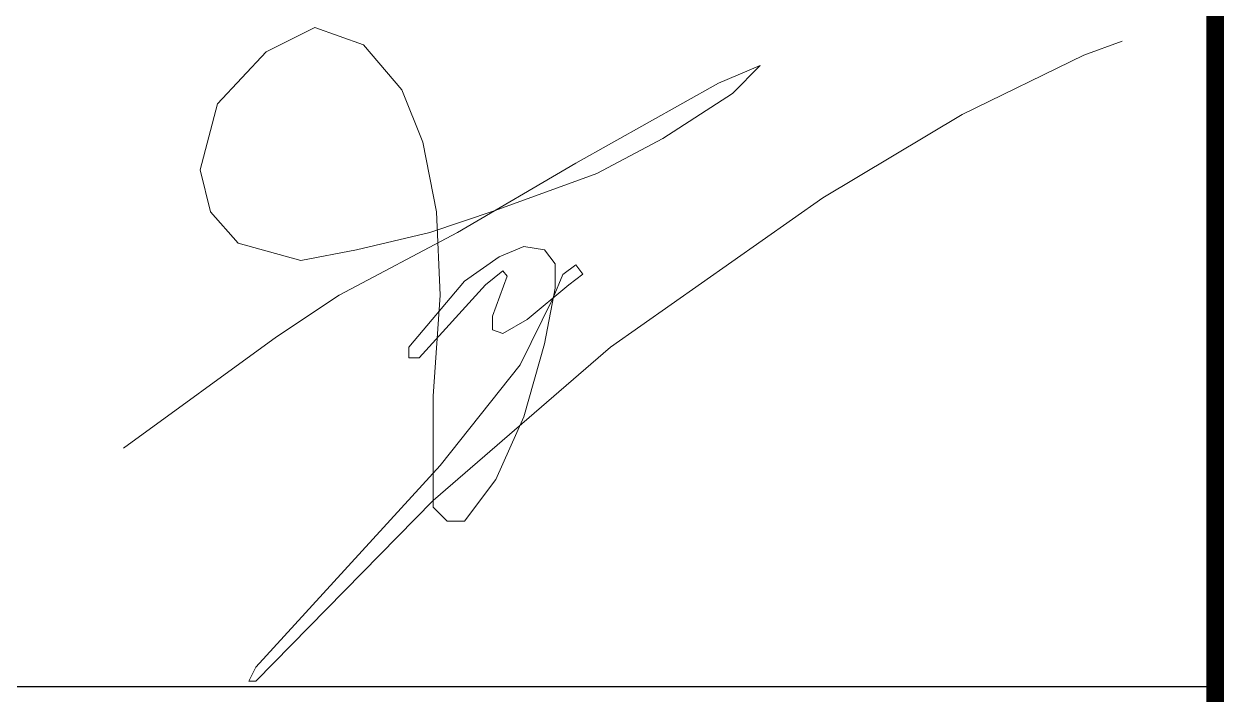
# Model space of a CAD drawing. Header units: millimetres. Extents: x 1336014 to 2939047, y -333549 to -60566.
# Drawn here: x 1395020.8 to 1395470.9, y -202950.2 to -202698.7 of the extents above; entities that cross this region are included whole.
import ezdxf

# ---------------------------------------------------------------- set-up
doc = ezdxf.new("R2010")
doc.units = ezdxf.units.MM
doc.header["$MEASUREMENT"] = 0
for name, color, linetype, lineweight in [('05.Text', 253, 'Continuous', 18), ('11.Khung bo', 32, 'Continuous', 50), ('12.Khung', 36, 'Continuous', 25)]:
    doc.layers.add(name, color=color, linetype=linetype, lineweight=lineweight)

# ---------------------------------------------------------------- blocks, each defined once
blk = doc.blocks.new('100')
at = {"layer": '05.Text'}
blk.add_lwpolyline([(1899574.6, -931481.9), (1899804.3, -931314.8), (1899898.3, -931252.2), (1900075.9, -931158.2), (1900253.4, -931053.8), (1900467.5, -930933.7), (1900530.1, -930907.6), (1900488.4, -930949.3), (1900383.9, -931017.2), (1900284.7, -931069.4), (1900132.2, -931125), (1900034.1, -931158.2), (1899924.4, -931184.3), (1899840.9, -931200), (1899746.9, -931173.9), (1899705.1, -931126.9), (1899689.5, -931064.2), (1899715.6, -930965), (1899788.7, -930886.7), (1899861.8, -930850.1), (1899934.9, -930876.2), (1899992.3, -930944.1), (1900023.6, -931022.4), (1900044.5, -931126.9), (1900049.8, -931252.2), (1900039.3, -931403.6), (1900039.3, -931508), (1900039.3, -931570.7), (1900060.2, -931591.6), (1900086.3, -931591.6), (1900133.3, -931528.9), (1900175.1, -931434.9), (1900206.4, -931325.3), (1900222.1, -931241.7), (1900222.1, -931205.2), (1900206.4, -931184.3), (1900175.1, -931179.1), (1900138.5, -931194.8), (1900086.3, -931231.3), (1900002.8, -931330.5), (1900002.8, -931346.2), (1900018.4, -931346.2), (1900117.6, -931236.5), (1900143.7, -931215.6), (1900150.4, -931223.9), (1900128.1, -931283.5), (1900128.1, -931304.4), (1900143.7, -931309.6), (1900180.3, -931288.7), (1900243, -931236.5), (1900263.8, -931220.9), (1900253.2, -931206.7), (1900234, -931221.1), (1900219.4, -931256.2), (1900169.8, -931356.6), (1900049.8, -931508), (1899773, -931810.9), (1899762.6, -931831.8), (1899773, -931831.8), (1900039.3, -931560.3), (1900305.6, -931330.5), (1900624.1, -931106), (1900833, -930980.7), (1901015.7, -930891.9), (1901073.2, -930871), (1901073.2, -930871)], dxfattribs=at)
at = {"layer": '11.Khung bo', "const_width": 26.7}
blk.add_lwpolyline([(1896212.6, -936839.9), (1901212.6, -936839.9), (1901212.6, -929840), (1896212.6, -929840)], close=True, dxfattribs=at)
blk.add_lwpolyline([(1896212.6, -936839.9), (1901212.6, -936839.9), (1901212.6, -929840), (1896212.6, -929840)], close=True, dxfattribs=at)
blk.add_lwpolyline([(1896212.6, -936839.9), (1901212.6, -936839.9), (1901212.6, -929840), (1896212.6, -929840)], close=True, dxfattribs=at)
at = {"layer": '12.Khung'}
blk.add_line((1896212.6, -931839.9), (1901212.6, -931839.9), dxfattribs=at)
blk.add_line((1896212.6, -931839.9), (1901212.6, -931839.9), dxfattribs=at)
blk.add_line((1896212.6, -931839.9), (1901212.6, -931839.9), dxfattribs=at)

msp = doc.modelspace()

# ---------------------------------------------------------------- block references
at = {"layer": '05.Text', "xscale": 0.25, "yscale": 0.25, "zscale": 0.25}
msp.add_blockref('100', (920164.46, 30012.52), dxfattribs=at)

doc.saveas('drawing.dxf')
